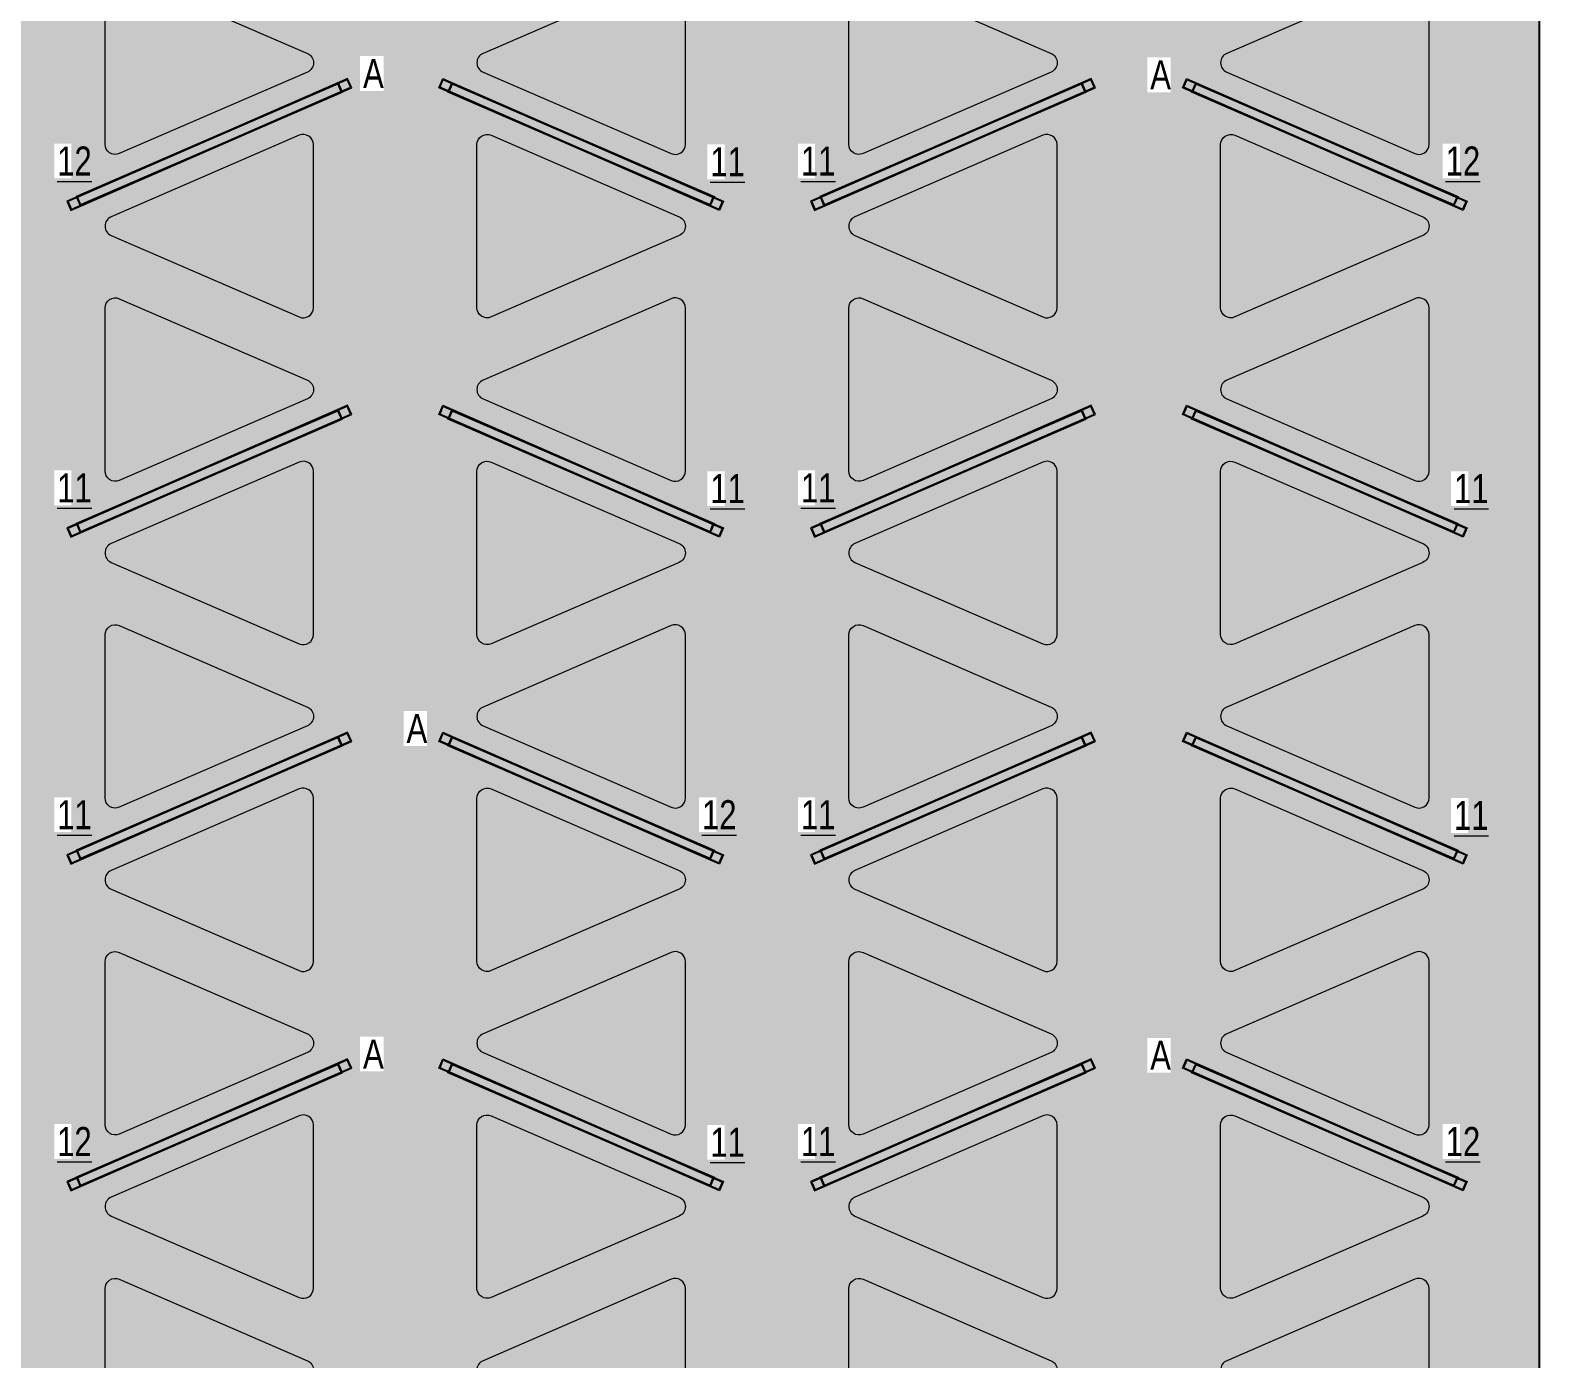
# Model space of a CAD drawing. Header units: millimetres. Extents: x -547274 to 397870, y -45599 to 141350.
# Drawn here: x 62057 to 69542, y 94267 to 100767 of the extents above; entities that cross this region are included whole.
import ezdxf

# ---------------------------------------------------------------- set-up
doc = ezdxf.new("R2010")
doc.units = ezdxf.units.MM
for name, color, linetype, lineweight in [('_ЭОМ_ОБЩ_Освещение_текст тип светильника', 172, 'Continuous', 50), ('_ЭОМ_светильник А', 1, 'Continuous', 35), ('_ЭОМ_светильник Р', 4, 'Continuous', 35), ('АР_Потолки_Штриховка', 252, 'Continuous', 0)]:
    doc.layers.add(name, color=color, linetype=linetype, lineweight=lineweight)
doc.layers.add('RAL 9010', color=7, linetype='Continuous')
for name, color, linetype, lineweight, true_color in [('АР_Потолок_RAL 095 85 40', 7, 'Continuous', 5, 0xddc87a), ('АР_Потолок_RAL 100 70 20', 7, 'Continuous', 5, 0xb3ac85), ('АР_Потолок_Покраска', 7, 'Continuous', 5, 0x007399)]:
    doc.layers.add(name, color=color, linetype=linetype, lineweight=lineweight, true_color=true_color)
doc.styles.add('ГОСТ', font='cad.shx', dxfattribs={"width": 0.8})

# ---------------------------------------------------------------- blocks, each defined once
blk = doc.blocks.new('RVE-PLS5070-1500-P')
at = {"color": 0, "linetype": 'ByBlock', "lineweight": -2, "ltscale": 40}
for points in [[(750, -25), (-750, -25), (-750, 25), (750, 25)], [(745, -20), (-745, -20), (-745, 20), (745, 20)]]:
    blk.add_lwpolyline(points, close=True, dxfattribs=at)

msp = doc.modelspace()

# ---------------------------------------------------------------- hatches: boundary and pattern name
at = {"layer": 'RAL 9010', "ltscale": 100, "true_color": 0xe1be89}
h = msp.add_hatch(color=31, dxfattribs=at)
h.dxf.hatch_style = 1
h.paths.add_polyline_path([(65262.6, 101008.5, 0.539691), (65192.7, 101054.4), (64272, 100655.5, 0.656611), (64272, 100563.8), (65192.7, 100164.9, 0.539691), (65262.6, 100210.8)])
h = msp.add_hatch(color=31, dxfattribs=at)
h.dxf.hatch_style = 1
h.paths.add_polyline_path([(66092.7, 99855.5, 0.656611), (66092.7, 99763.8), (67013.5, 99364.9, 0.539691), (67083.4, 99410.8), (67083.4, 100208.5, 0.539691), (67013.5, 100254.4)])
h = msp.add_hatch(color=31, dxfattribs=at)
h.dxf.hatch_style = 1
h.paths.add_polyline_path([(65262.6, 99408.5, 0.539691), (65192.7, 99454.4), (64272, 99055.5, 0.656611), (64272, 98963.8), (65192.7, 98564.9, 0.539691), (65262.6, 98610.8)])
h = msp.add_hatch(color=31, dxfattribs=at)
h.dxf.hatch_style = 1
h.paths.add_polyline_path([(62451.2, 98255.5, 0.656611), (62451.2, 98163.8), (63372, 97764.9, 0.539691), (63441.9, 97810.8), (63441.9, 98608.5, 0.539691), (63372, 98654.4)])
h = msp.add_hatch(color=31, dxfattribs=at)
h.dxf.hatch_style = 1
h.paths.add_polyline_path([(68874, 98163.8, 0.656611), (68874, 98255.5), (67953.2, 98654.4, 0.539691), (67883.4, 98608.5), (67883.4, 97810.8, 0.539691), (67953.2, 97764.9)])
h = msp.add_hatch(color=31, dxfattribs=at)
h.dxf.hatch_style = 1
h.paths.add_polyline_path([(67053.2, 97363.8, 0.656611), (67053.2, 97455.5), (66132.5, 97854.4, 0.539691), (66062.6, 97808.5), (66062.6, 97010.8, 0.539691), (66132.5, 96964.9)])
h = msp.add_hatch(color=31, dxfattribs=at)
h.dxf.hatch_style = 1
h.paths.add_polyline_path([(65232.5, 96563.8, 0.656611), (65232.5, 96655.5), (64311.7, 97054.4, 0.539691), (64241.9, 97008.5), (64241.9, 96210.8, 0.539691), (64311.7, 96164.9)])
h = msp.add_hatch(color=31, dxfattribs=at)
h.dxf.hatch_style = 1
h.paths.add_polyline_path([(62421.1, 95410.8, 0.539691), (62491, 95364.9), (63411.7, 95763.8, 0.656611), (63411.7, 95855.5), (62491, 96254.4, 0.539691), (62421.1, 96208.5)])
h = msp.add_hatch(color=31, dxfattribs=at)
h.dxf.hatch_style = 1
h.paths.add_polyline_path([(67913.5, 95855.5, 0.656611), (67913.5, 95763.8), (68834.2, 95364.9, 0.539691), (68904.1, 95410.8), (68904.1, 96208.5, 0.539691), (68834.2, 96254.4)])
h = msp.add_hatch(color=31, dxfattribs=at)
h.dxf.hatch_style = 1
h.paths.add_polyline_path([(66092.7, 95055.5, 0.656611), (66092.7, 94963.8), (67013.5, 94564.9, 0.539691), (67083.4, 94610.8), (67083.4, 95408.5, 0.539691), (67013.5, 95454.4)])
h = msp.add_hatch(color=31, dxfattribs=at)
h.dxf.hatch_style = 1
h.paths.add_polyline_path([(65262.6, 94608.5, 0.539691), (65192.7, 94654.4), (64272, 94255.5, 0.656611), (64272, 94163.8), (65192.7, 93764.9, 0.539691), (65262.6, 93810.8)])
at = {"layer": 'АР_Потолки_Штриховка', "ltscale": 100, "true_color": 0xf8f6b0}
h = msp.add_hatch(color=51, dxfattribs=at)
h.dxf.hatch_style = 1
h.paths.add_polyline_path([(62301.7, 99915.1), (63577.2, 100467.6), (63561.3, 100504.3), (62285.8, 99951.8)])
h = msp.add_hatch(color=51, dxfattribs=at)
h.dxf.hatch_style = 1
h.paths.add_polyline_path([(65382, 99915.1), (64106.6, 100467.6), (64122.5, 100504.3), (65397.9, 99951.8)])
h = msp.add_hatch(color=51, dxfattribs=at)
h.dxf.hatch_style = 1
h.paths.add_polyline_path([(65943.2, 99915.1), (67218.7, 100467.6), (67202.8, 100504.3), (65927.3, 99951.8)])
h = msp.add_hatch(color=51, dxfattribs=at)
h.dxf.hatch_style = 1
h.paths.add_polyline_path([(69023.5, 99915.1), (67748, 100467.6), (67763.9, 100504.3), (69039.4, 99951.8)])
h = msp.add_hatch(color=51, dxfattribs=at)
h.dxf.hatch_style = 1
h.paths.add_polyline_path([(62301.7, 98315.1), (63577.2, 98867.6), (63561.3, 98904.3), (62285.8, 98351.8)])
h = msp.add_hatch(color=51, dxfattribs=at)
h.dxf.hatch_style = 1
h.paths.add_polyline_path([(65382, 98315.1), (64106.6, 98867.6), (64122.5, 98904.3), (65397.9, 98351.8)])
h = msp.add_hatch(color=51, dxfattribs=at)
h.dxf.hatch_style = 1
h.paths.add_polyline_path([(65943.2, 98315.1), (67218.7, 98867.6), (67202.8, 98904.3), (65927.3, 98351.8)])
h = msp.add_hatch(color=51, dxfattribs=at)
h.dxf.hatch_style = 1
h.paths.add_polyline_path([(69023.5, 98315.1), (67748, 98867.6), (67763.9, 98904.3), (69039.4, 98351.8)])
h = msp.add_hatch(color=51, dxfattribs=at)
h.dxf.hatch_style = 1
h.paths.add_polyline_path([(62301.7, 96715.1), (63577.2, 97267.6), (63561.3, 97304.3), (62285.8, 96751.8)])
h = msp.add_hatch(color=51, dxfattribs=at)
h.dxf.hatch_style = 1
h.paths.add_polyline_path([(65382, 96715.1), (64106.6, 97267.6), (64122.5, 97304.3), (65397.9, 96751.8)])
h = msp.add_hatch(color=51, dxfattribs=at)
h.dxf.hatch_style = 1
h.paths.add_polyline_path([(65943.2, 96715.1), (67218.7, 97267.6), (67202.8, 97304.3), (65927.3, 96751.8)])
h = msp.add_hatch(color=51, dxfattribs=at)
h.dxf.hatch_style = 1
h.paths.add_polyline_path([(69023.5, 96715.1), (67748, 97267.6), (67763.9, 97304.3), (69039.4, 96751.8)])
h = msp.add_hatch(color=51, dxfattribs=at)
h.dxf.hatch_style = 1
h.paths.add_polyline_path([(62301.7, 95115.1), (63577.2, 95667.6), (63561.3, 95704.3), (62285.8, 95151.8)])
h = msp.add_hatch(color=51, dxfattribs=at)
h.dxf.hatch_style = 1
h.paths.add_polyline_path([(65382, 95115.1), (64106.6, 95667.6), (64122.5, 95704.3), (65397.9, 95151.8)])
h = msp.add_hatch(color=51, dxfattribs=at)
h.dxf.hatch_style = 1
h.paths.add_polyline_path([(65943.2, 95115.1), (67218.7, 95667.6), (67202.8, 95704.3), (65927.3, 95151.8)])
h = msp.add_hatch(color=51, dxfattribs=at)
h.dxf.hatch_style = 1
h.paths.add_polyline_path([(69023.5, 95115.1), (67748, 95667.6), (67763.9, 95704.3), (69039.4, 95151.8)])
at = {"layer": 'АР_Потолок_RAL 095 85 40', "transparency": 33554687}
h = msp.add_hatch(color=256, dxfattribs=at)
h.dxf.hatch_style = 1
h.paths.add_polyline_path([(62421.1, 100210.8, 0.539691), (62491, 100164.9), (63411.7, 100563.8, 0.656611), (63411.7, 100655.5), (62491, 101054.4, 0.539691), (62421.1, 101008.5)])
h = msp.add_hatch(color=256, dxfattribs=at)
h.dxf.hatch_style = 1
h.paths.add_polyline_path([(67913.5, 100655.5, 0.656611), (67913.5, 100563.8), (68834.2, 100164.9, 0.539691), (68904.1, 100210.8), (68904.1, 101008.5, 0.539691), (68834.2, 101054.4)])
h = msp.add_hatch(color=256, dxfattribs=at)
h.dxf.hatch_style = 1
h.paths.add_polyline_path([(65232.5, 99763.8, 0.656611), (65232.5, 99855.5), (64311.7, 100254.4, 0.539691), (64241.9, 100208.5), (64241.9, 99410.8, 0.539691), (64311.7, 99364.9)])
h = msp.add_hatch(color=256, dxfattribs=at)
h.dxf.hatch_style = 1
h.paths.add_polyline_path([(62421.1, 98610.8, 0.539691), (62491, 98564.9), (63411.7, 98963.8, 0.656611), (63411.7, 99055.5), (62491, 99454.4, 0.539691), (62421.1, 99408.5)])
h = msp.add_hatch(color=256, dxfattribs=at)
h.dxf.hatch_style = 1
h.paths.add_polyline_path([(67913.5, 99055.5, 0.656611), (67913.5, 98963.8), (68834.2, 98564.9, 0.539691), (68904.1, 98610.8), (68904.1, 99408.5, 0.539691), (68834.2, 99454.4)])
h = msp.add_hatch(color=256, dxfattribs=at)
h.dxf.hatch_style = 1
h.paths.add_polyline_path([(66092.7, 98255.5, 0.656611), (66092.7, 98163.8), (67013.5, 97764.9, 0.539691), (67083.4, 97810.8), (67083.4, 98608.5, 0.539691), (67013.5, 98654.4)])
h = msp.add_hatch(color=256, dxfattribs=at)
h.dxf.hatch_style = 1
h.paths.add_polyline_path([(65262.6, 97808.5, 0.539691), (65192.7, 97854.4), (64272, 97455.5, 0.656611), (64272, 97363.8), (65192.7, 96964.9, 0.539691), (65262.6, 97010.8)])
h = msp.add_hatch(color=256, dxfattribs=at)
h.dxf.hatch_style = 1
h.paths.add_polyline_path([(62451.2, 96655.5, 0.656611), (62451.2, 96563.8), (63372, 96164.9, 0.539691), (63441.9, 96210.8), (63441.9, 97008.5, 0.539691), (63372, 97054.4)])
h = msp.add_hatch(color=256, dxfattribs=at)
h.dxf.hatch_style = 1
h.paths.add_polyline_path([(68874, 96563.8, 0.656611), (68874, 96655.5), (67953.2, 97054.4, 0.539691), (67883.4, 97008.5), (67883.4, 96210.8, 0.539691), (67953.2, 96164.9)])
h = msp.add_hatch(color=256, dxfattribs=at)
h.dxf.hatch_style = 1
h.paths.add_polyline_path([(67053.2, 95763.8, 0.656611), (67053.2, 95855.5), (66132.5, 96254.4, 0.539691), (66062.6, 96208.5), (66062.6, 95410.8, 0.539691), (66132.5, 95364.9)])
h = msp.add_hatch(color=256, dxfattribs=at)
h.dxf.hatch_style = 1
h.paths.add_polyline_path([(65232.5, 94963.8, 0.656611), (65232.5, 95055.5), (64311.7, 95454.4, 0.539691), (64241.9, 95408.5), (64241.9, 94610.8, 0.539691), (64311.7, 94564.9)])
h = msp.add_hatch(color=256, dxfattribs=at)
h.dxf.hatch_style = 1
h.paths.add_polyline_path([(62421.1, 93810.8, 0.539691), (62491, 93764.9), (63411.7, 94163.8, 0.656611), (63411.7, 94255.5), (62491, 94654.4, 0.539691), (62421.1, 94608.5)])
h = msp.add_hatch(color=256, dxfattribs=at)
h.dxf.hatch_style = 1
h.paths.add_polyline_path([(67913.5, 94255.5, 0.656611), (67913.5, 94163.8), (68834.2, 93764.9, 0.539691), (68904.1, 93810.8), (68904.1, 94608.5, 0.539691), (68834.2, 94654.4)])
at = {"layer": 'АР_Потолок_RAL 100 70 20', "transparency": 33554687}
h = msp.add_hatch(color=256, dxfattribs=at)
h.dxf.hatch_style = 1
h.paths.add_polyline_path([(67053.2, 100563.8, 0.656611), (67053.2, 100655.5), (66132.5, 101054.4, 0.539691), (66062.6, 101008.5), (66062.6, 100210.8, 0.539691), (66132.5, 100164.9)])
h = msp.add_hatch(color=256, dxfattribs=at)
h.dxf.hatch_style = 1
h.paths.add_polyline_path([(62451.2, 99855.5, 0.656611), (62451.2, 99763.8), (63372, 99364.9, 0.539691), (63441.9, 99410.8), (63441.9, 100208.5, 0.539691), (63372, 100254.4)])
h = msp.add_hatch(color=256, dxfattribs=at)
h.dxf.hatch_style = 1
h.paths.add_polyline_path([(68874, 99763.8, 0.656611), (68874, 99855.5), (67953.2, 100254.4, 0.539691), (67883.4, 100208.5), (67883.4, 99410.8, 0.539691), (67953.2, 99364.9)])
h = msp.add_hatch(color=256, dxfattribs=at)
h.dxf.hatch_style = 1
h.paths.add_polyline_path([(67053.2, 98963.8, 0.656611), (67053.2, 99055.5), (66132.5, 99454.4, 0.539691), (66062.6, 99408.5), (66062.6, 98610.8, 0.539691), (66132.5, 98564.9)])
h = msp.add_hatch(color=256, dxfattribs=at)
h.dxf.hatch_style = 1
h.paths.add_polyline_path([(65232.5, 98163.8, 0.656611), (65232.5, 98255.5), (64311.7, 98654.4, 0.539691), (64241.9, 98608.5), (64241.9, 97810.8, 0.539691), (64311.7, 97764.9)])
h = msp.add_hatch(color=256, dxfattribs=at)
h.dxf.hatch_style = 1
h.paths.add_polyline_path([(62421.1, 97010.8, 0.539691), (62491, 96964.9), (63411.7, 97363.8, 0.656611), (63411.7, 97455.5), (62491, 97854.4, 0.539691), (62421.1, 97808.5)])
h = msp.add_hatch(color=256, dxfattribs=at)
h.dxf.hatch_style = 1
h.paths.add_polyline_path([(67913.5, 97455.5, 0.656611), (67913.5, 97363.8), (68834.2, 96964.9, 0.539691), (68904.1, 97010.8), (68904.1, 97808.5, 0.539691), (68834.2, 97854.4)])
h = msp.add_hatch(color=256, dxfattribs=at)
h.dxf.hatch_style = 1
h.paths.add_polyline_path([(66092.7, 96655.5, 0.656611), (66092.7, 96563.8), (67013.5, 96164.9, 0.539691), (67083.4, 96210.8), (67083.4, 97008.5, 0.539691), (67013.5, 97054.4)])
h = msp.add_hatch(color=256, dxfattribs=at)
h.dxf.hatch_style = 1
h.paths.add_polyline_path([(65262.6, 96208.5, 0.539691), (65192.7, 96254.4), (64272, 95855.5, 0.656611), (64272, 95763.8), (65192.7, 95364.9, 0.539691), (65262.6, 95410.8)])
h = msp.add_hatch(color=256, dxfattribs=at)
h.dxf.hatch_style = 1
h.paths.add_polyline_path([(62451.2, 95055.5, 0.656611), (62451.2, 94963.8), (63372, 94564.9, 0.539691), (63441.9, 94610.8), (63441.9, 95408.5, 0.539691), (63372, 95454.4)])
h = msp.add_hatch(color=256, dxfattribs=at)
h.dxf.hatch_style = 1
h.paths.add_polyline_path([(68874, 94963.8, 0.656611), (68874, 95055.5), (67953.2, 95454.4, 0.539691), (67883.4, 95408.5), (67883.4, 94610.8, 0.539691), (67953.2, 94564.9)])
h = msp.add_hatch(color=256, dxfattribs=at)
h.dxf.hatch_style = 1
h.paths.add_polyline_path([(67053.2, 94163.8, 0.656611), (67053.2, 94255.5), (66132.5, 94654.4, 0.539691), (66062.6, 94608.5), (66062.6, 93810.8, 0.539691), (66132.5, 93764.9)])
at = {"layer": 'АР_Потолок_Покраска'}
h = msp.add_hatch(dxfattribs=at)
h.set_pattern_fill('CROSS', color=256, scale=25)
h.set_pattern_definition([(0, (134938.16, 1e-08), (158.75, 158.75), [79.375, -238.125]), (90, (134977.84, -39.69), (-158.75, 158.75), [79.375, -238.125])])
h.paths.add_polyline_path([(75842.4, 112400.7), (75442.4, 112400.7), (75442.4, 112800.7), (75842.4, 112800.7)], flags=16)
edge = h.paths.add_edge_path()
edge.add_line((63542.4, 115400.7), (63542.4, 118400.7))
edge.add_line((63542.4, 118400.7), (81877.4, 118400.7))
edge.add_line((81877.4, 118400.7), (81877.4, 115850.7))
edge.add_line((81877.4, 115850.7), (81877.4, 114910.7))
edge.add_arc((72752.3, 115502.6), 9144.3, 272.82064, 356.28873, ccw=False)
edge.add_line((73202.3, 106369.4), (72392.3, 106369.4))
edge.add_line((72392.3, 106369.4), (72392.3, 98935.7))
edge.add_line((72392.3, 98935.7), (72392.3, 98935.7))
edge.add_line((72392.3, 98935.7), (72392.3, 96935.7))
edge.add_line((72392.3, 96935.7), (74412.9, 96935.7))
edge.add_line((74412.9, 96935.7), (74412.9, 94400.8))
edge.add_line((74412.9, 94400.8), (69842.7, 94400.7))
edge.add_line((69842.7, 94400.7), (69842.5, 94800.7))
edge.add_line((69842.5, 94800.7), (69642.4, 94800.7))
edge.add_line((69642.4, 94800.7), (69642.4, 100400.7))
edge.add_line((69642.4, 100400.7), (69842.4, 100400.7))
edge.add_line((69842.4, 100400.7), (69842.5, 100800.7))
edge.add_line((69842.5, 100800.7), (69642.4, 100800.7))
edge.add_line((69642.4, 100800.7), (69642.4, 106400.7))
edge.add_line((69642.4, 106400.7), (69842.4, 106400.7))
edge.add_line((69842.4, 106400.7), (69842.5, 106800.7))
edge.add_line((69842.5, 106800.7), (63542.4, 106800.7))
edge.add_line((63542.4, 106800.7), (63542.4, 108961.2))
edge.add_line((63542.4, 108961.2), (67362.4, 108962))
edge.add_line((67362.4, 108962), (67362.4, 109661.2))
edge.add_line((67362.4, 109661.2), (68606.8, 109661.3))
edge.add_line((68606.8, 109661.3), (68607.9, 108962.8))
edge.add_line((68607.9, 108962.8), (69842.4, 108959.7))
edge.add_line((69842.4, 108959.7), (69842.4, 115400.7))
edge.add_line((69842.4, 115400.7), (63542.4, 115400.7))
h = msp.add_hatch(dxfattribs=at)
h.set_pattern_fill('CROSS', color=256, scale=25)
h.set_pattern_definition([(0, (-169992.07, 59504.36), (158.75, 158.75), [79.375, -238.125]), (90, (-169952.39, 59464.68), (-158.75, 158.75), [79.375, -238.125])])
h.paths.add_polyline_path([(57962.3, 105550.7), (60782.3, 105550.7), (60782.3, 106400.7), (66722.4, 106400.7), (66722.4, 105550.7), (69442.4, 105550.7), (69442.4, 100800.7), (69442.4, 100400.7), (69442.4, 94800.7), (69442.4, 94400.7), (69442.4, 91935.7), (69322.3, 91935.7), (69322.3, 83288.1), (67172.3, 83288.1), (67172.3, 82685.7), (57962.3, 82685.7)])

# ---------------------------------------------------------------- linework, layer by layer
msp.add_lwpolyline([(57962.3, 106700.7), (63442.4, 106700.7), (63442.4, 106400.7), (63842.4, 106400.7), (63842.4, 106700.7), (69442.4, 106700.7), (69442.4, 105550.7), (69442.4, 105550.7), (69442.4, 100800.7), (69442.4, 100800.7), (69442.4, 100400.7), (69442.4, 100400.7), (69442.4, 94800.7), (69442.4, 94800.7), (69442.4, 94400.7), (69442.4, 94400.7), (69442.4, 91935.7), (69322.3, 91935.7), (69322.3, 83288.1), (67172.3, 83288.1), (67172.3, 82685.7), (57962.3, 82685.7)], close=True)
at = {"layer": 'АР_Потолки_Штриховка', "color": 18, "ltscale": 100, "true_color": 0x000000}
for points in [[(62491, 100164.9, -0.539691), (62421.1, 100210.8), (62421.1, 101008.5, -0.539691), (62491, 101054.4), (63411.7, 100655.5, -0.656611), (63411.7, 100563.8), (62491, 100164.9)], [(65192.7, 100164.9, 0.539691), (65262.6, 100210.8), (65262.6, 101008.5, 0.539691), (65192.7, 101054.4), (64272, 100655.5, 0.656611), (64272, 100563.8), (65192.7, 100164.9)], [(66132.5, 100164.9, -0.539691), (66062.6, 100210.8), (66062.6, 101008.5, -0.539691), (66132.5, 101054.4), (67053.2, 100655.5, -0.656611), (67053.2, 100563.8), (66132.5, 100164.9)], [(68834.2, 100164.9, 0.539691), (68904.1, 100210.8), (68904.1, 101008.5, 0.539691), (68834.2, 101054.4), (67913.5, 100655.5, 0.656611), (67913.5, 100563.8), (68834.2, 100164.9)], [(63372, 99364.9, 0.539691), (63441.9, 99410.8), (63441.9, 100208.5, 0.539691), (63372, 100254.4), (62451.2, 99855.5, 0.656611), (62451.2, 99763.8), (63372, 99364.9)], [(64311.7, 99364.9, -0.539691), (64241.9, 99410.8), (64241.9, 100208.5, -0.539691), (64311.7, 100254.4), (65232.5, 99855.5, -0.656611), (65232.5, 99763.8), (64311.7, 99364.9)], [(67013.5, 99364.9, 0.539691), (67083.4, 99410.8), (67083.4, 100208.5, 0.539691), (67013.5, 100254.4), (66092.7, 99855.5, 0.656611), (66092.7, 99763.8), (67013.5, 99364.9)], [(67953.2, 99364.9, -0.539691), (67883.4, 99410.8), (67883.4, 100208.5, -0.539691), (67953.2, 100254.4), (68874, 99855.5, -0.656611), (68874, 99763.8), (67953.2, 99364.9)], [(62491, 98564.9, -0.539691), (62421.1, 98610.8), (62421.1, 99408.5, -0.539691), (62491, 99454.4), (63411.7, 99055.5, -0.656611), (63411.7, 98963.8), (62491, 98564.9)], [(65192.7, 98564.9, 0.539691), (65262.6, 98610.8), (65262.6, 99408.5, 0.539691), (65192.7, 99454.4), (64272, 99055.5, 0.656611), (64272, 98963.8), (65192.7, 98564.9)], [(66132.5, 98564.9, -0.539691), (66062.6, 98610.8), (66062.6, 99408.5, -0.539691), (66132.5, 99454.4), (67053.2, 99055.5, -0.656611), (67053.2, 98963.8), (66132.5, 98564.9)], [(68834.2, 98564.9, 0.539691), (68904.1, 98610.8), (68904.1, 99408.5, 0.539691), (68834.2, 99454.4), (67913.5, 99055.5, 0.656611), (67913.5, 98963.8), (68834.2, 98564.9)], [(63372, 97764.9, 0.539691), (63441.9, 97810.8), (63441.9, 98608.5, 0.539691), (63372, 98654.4), (62451.2, 98255.5, 0.656611), (62451.2, 98163.8), (63372, 97764.9)], [(64311.7, 97764.9, -0.539691), (64241.9, 97810.8), (64241.9, 98608.5, -0.539691), (64311.7, 98654.4), (65232.5, 98255.5, -0.656611), (65232.5, 98163.8), (64311.7, 97764.9)], [(67013.5, 97764.9, 0.539691), (67083.4, 97810.8), (67083.4, 98608.5, 0.539691), (67013.5, 98654.4), (66092.7, 98255.5, 0.656611), (66092.7, 98163.8), (67013.5, 97764.9)], [(67953.2, 97764.9, -0.539691), (67883.4, 97810.8), (67883.4, 98608.5, -0.539691), (67953.2, 98654.4), (68874, 98255.5, -0.656611), (68874, 98163.8), (67953.2, 97764.9)], [(62491, 96964.9, -0.539691), (62421.1, 97010.8), (62421.1, 97808.5, -0.539691), (62491, 97854.4), (63411.7, 97455.5, -0.656611), (63411.7, 97363.8), (62491, 96964.9)], [(65192.7, 96964.9, 0.539691), (65262.6, 97010.8), (65262.6, 97808.5, 0.539691), (65192.7, 97854.4), (64272, 97455.5, 0.656611), (64272, 97363.8), (65192.7, 96964.9)], [(66132.5, 96964.9, -0.539691), (66062.6, 97010.8), (66062.6, 97808.5, -0.539691), (66132.5, 97854.4), (67053.2, 97455.5, -0.656611), (67053.2, 97363.8), (66132.5, 96964.9)], [(68834.2, 96964.9, 0.539691), (68904.1, 97010.8), (68904.1, 97808.5, 0.539691), (68834.2, 97854.4), (67913.5, 97455.5, 0.656611), (67913.5, 97363.8), (68834.2, 96964.9)], [(63372, 96164.9, 0.539691), (63441.9, 96210.8), (63441.9, 97008.5, 0.539691), (63372, 97054.4), (62451.2, 96655.5, 0.656611), (62451.2, 96563.8), (63372, 96164.9)], [(64311.7, 96164.9, -0.539691), (64241.9, 96210.8), (64241.9, 97008.5, -0.539691), (64311.7, 97054.4), (65232.5, 96655.5, -0.656611), (65232.5, 96563.8), (64311.7, 96164.9)], [(67013.5, 96164.9, 0.539691), (67083.4, 96210.8), (67083.4, 97008.5, 0.539691), (67013.5, 97054.4), (66092.7, 96655.5, 0.656611), (66092.7, 96563.8), (67013.5, 96164.9)], [(67953.2, 96164.9, -0.539691), (67883.4, 96210.8), (67883.4, 97008.5, -0.539691), (67953.2, 97054.4), (68874, 96655.5, -0.656611), (68874, 96563.8), (67953.2, 96164.9)], [(62491, 95364.9, -0.539691), (62421.1, 95410.8), (62421.1, 96208.5, -0.539691), (62491, 96254.4), (63411.7, 95855.5, -0.656611), (63411.7, 95763.8), (62491, 95364.9)], [(65192.7, 95364.9, 0.539691), (65262.6, 95410.8), (65262.6, 96208.5, 0.539691), (65192.7, 96254.4), (64272, 95855.5, 0.656611), (64272, 95763.8), (65192.7, 95364.9)], [(66132.5, 95364.9, -0.539691), (66062.6, 95410.8), (66062.6, 96208.5, -0.539691), (66132.5, 96254.4), (67053.2, 95855.5, -0.656611), (67053.2, 95763.8), (66132.5, 95364.9)], [(68834.2, 95364.9, 0.539691), (68904.1, 95410.8), (68904.1, 96208.5, 0.539691), (68834.2, 96254.4), (67913.5, 95855.5, 0.656611), (67913.5, 95763.8), (68834.2, 95364.9)], [(63372, 94564.9, 0.539691), (63441.9, 94610.8), (63441.9, 95408.5, 0.539691), (63372, 95454.4), (62451.2, 95055.5, 0.656611), (62451.2, 94963.8), (63372, 94564.9)], [(64311.7, 94564.9, -0.539691), (64241.9, 94610.8), (64241.9, 95408.5, -0.539691), (64311.7, 95454.4), (65232.5, 95055.5, -0.656611), (65232.5, 94963.8), (64311.7, 94564.9)], [(67013.5, 94564.9, 0.539691), (67083.4, 94610.8), (67083.4, 95408.5, 0.539691), (67013.5, 95454.4), (66092.7, 95055.5, 0.656611), (66092.7, 94963.8), (67013.5, 94564.9)], [(67953.2, 94564.9, -0.539691), (67883.4, 94610.8), (67883.4, 95408.5, -0.539691), (67953.2, 95454.4), (68874, 95055.5, -0.656611), (68874, 94963.8), (67953.2, 94564.9)], [(62491, 93764.9, -0.539691), (62421.1, 93810.8), (62421.1, 94608.5, -0.539691), (62491, 94654.4), (63411.7, 94255.5, -0.656611), (63411.7, 94163.8), (62491, 93764.9)], [(65192.7, 93764.9, 0.539691), (65262.6, 93810.8), (65262.6, 94608.5, 0.539691), (65192.7, 94654.4), (64272, 94255.5, 0.656611), (64272, 94163.8), (65192.7, 93764.9)], [(66132.5, 93764.9, -0.539691), (66062.6, 93810.8), (66062.6, 94608.5, -0.539691), (66132.5, 94654.4), (67053.2, 94255.5, -0.656611), (67053.2, 94163.8), (66132.5, 93764.9)], [(68834.2, 93764.9, 0.539691), (68904.1, 93810.8), (68904.1, 94608.5, 0.539691), (68834.2, 94654.4), (67913.5, 94255.5, 0.656611), (67913.5, 94163.8), (68834.2, 93764.9)]]:
    msp.add_lwpolyline(points, format="xyb", dxfattribs=at)
at = {"layer": 'АР_Потолки_Штриховка', "color": 18, "lineweight": 18, "ltscale": 100, "true_color": 0x000000}
for points in [[(62491, 100164.9, -0.539691), (62421.1, 100210.8), (62421.1, 101008.5, -0.539691), (62491, 101054.4), (63411.7, 100655.5, -0.656611), (63411.7, 100563.8), (62491, 100164.9)], [(65192.7, 100164.9, 0.539691), (65262.6, 100210.8), (65262.6, 101008.5, 0.539691), (65192.7, 101054.4), (64272, 100655.5, 0.656611), (64272, 100563.8), (65192.7, 100164.9)], [(66132.5, 100164.9, -0.539691), (66062.6, 100210.8), (66062.6, 101008.5, -0.539691), (66132.5, 101054.4), (67053.2, 100655.5, -0.656611), (67053.2, 100563.8), (66132.5, 100164.9)], [(68834.2, 100164.9, 0.539691), (68904.1, 100210.8), (68904.1, 101008.5, 0.539691), (68834.2, 101054.4), (67913.5, 100655.5, 0.656611), (67913.5, 100563.8), (68834.2, 100164.9)], [(63372, 99364.9, 0.539691), (63441.9, 99410.8), (63441.9, 100208.5, 0.539691), (63372, 100254.4), (62451.2, 99855.5, 0.656611), (62451.2, 99763.8), (63372, 99364.9)], [(64311.7, 99364.9, -0.539691), (64241.9, 99410.8), (64241.9, 100208.5, -0.539691), (64311.7, 100254.4), (65232.5, 99855.5, -0.656611), (65232.5, 99763.8), (64311.7, 99364.9)], [(67013.5, 99364.9, 0.539691), (67083.4, 99410.8), (67083.4, 100208.5, 0.539691), (67013.5, 100254.4), (66092.7, 99855.5, 0.656611), (66092.7, 99763.8), (67013.5, 99364.9)], [(67953.2, 99364.9, -0.539691), (67883.4, 99410.8), (67883.4, 100208.5, -0.539691), (67953.2, 100254.4), (68874, 99855.5, -0.656611), (68874, 99763.8), (67953.2, 99364.9)], [(62491, 98564.9, -0.539691), (62421.1, 98610.8), (62421.1, 99408.5, -0.539691), (62491, 99454.4), (63411.7, 99055.5, -0.656611), (63411.7, 98963.8), (62491, 98564.9)], [(65192.7, 98564.9, 0.539691), (65262.6, 98610.8), (65262.6, 99408.5, 0.539691), (65192.7, 99454.4), (64272, 99055.5, 0.656611), (64272, 98963.8), (65192.7, 98564.9)], [(66132.5, 98564.9, -0.539691), (66062.6, 98610.8), (66062.6, 99408.5, -0.539691), (66132.5, 99454.4), (67053.2, 99055.5, -0.656611), (67053.2, 98963.8), (66132.5, 98564.9)], [(68834.2, 98564.9, 0.539691), (68904.1, 98610.8), (68904.1, 99408.5, 0.539691), (68834.2, 99454.4), (67913.5, 99055.5, 0.656611), (67913.5, 98963.8), (68834.2, 98564.9)], [(63372, 97764.9, 0.539691), (63441.9, 97810.8), (63441.9, 98608.5, 0.539691), (63372, 98654.4), (62451.2, 98255.5, 0.656611), (62451.2, 98163.8), (63372, 97764.9)], [(64311.7, 97764.9, -0.539691), (64241.9, 97810.8), (64241.9, 98608.5, -0.539691), (64311.7, 98654.4), (65232.5, 98255.5, -0.656611), (65232.5, 98163.8), (64311.7, 97764.9)], [(67013.5, 97764.9, 0.539691), (67083.4, 97810.8), (67083.4, 98608.5, 0.539691), (67013.5, 98654.4), (66092.7, 98255.5, 0.656611), (66092.7, 98163.8), (67013.5, 97764.9)], [(67953.2, 97764.9, -0.539691), (67883.4, 97810.8), (67883.4, 98608.5, -0.539691), (67953.2, 98654.4), (68874, 98255.5, -0.656611), (68874, 98163.8), (67953.2, 97764.9)], [(62491, 96964.9, -0.539691), (62421.1, 97010.8), (62421.1, 97808.5, -0.539691), (62491, 97854.4), (63411.7, 97455.5, -0.656611), (63411.7, 97363.8), (62491, 96964.9)], [(65192.7, 96964.9, 0.539691), (65262.6, 97010.8), (65262.6, 97808.5, 0.539691), (65192.7, 97854.4), (64272, 97455.5, 0.656611), (64272, 97363.8), (65192.7, 96964.9)], [(66132.5, 96964.9, -0.539691), (66062.6, 97010.8), (66062.6, 97808.5, -0.539691), (66132.5, 97854.4), (67053.2, 97455.5, -0.656611), (67053.2, 97363.8), (66132.5, 96964.9)], [(68834.2, 96964.9, 0.539691), (68904.1, 97010.8), (68904.1, 97808.5, 0.539691), (68834.2, 97854.4), (67913.5, 97455.5, 0.656611), (67913.5, 97363.8), (68834.2, 96964.9)], [(63372, 96164.9, 0.539691), (63441.9, 96210.8), (63441.9, 97008.5, 0.539691), (63372, 97054.4), (62451.2, 96655.5, 0.656611), (62451.2, 96563.8), (63372, 96164.9)], [(64311.7, 96164.9, -0.539691), (64241.9, 96210.8), (64241.9, 97008.5, -0.539691), (64311.7, 97054.4), (65232.5, 96655.5, -0.656611), (65232.5, 96563.8), (64311.7, 96164.9)], [(67013.5, 96164.9, 0.539691), (67083.4, 96210.8), (67083.4, 97008.5, 0.539691), (67013.5, 97054.4), (66092.7, 96655.5, 0.656611), (66092.7, 96563.8), (67013.5, 96164.9)], [(67953.2, 96164.9, -0.539691), (67883.4, 96210.8), (67883.4, 97008.5, -0.539691), (67953.2, 97054.4), (68874, 96655.5, -0.656611), (68874, 96563.8), (67953.2, 96164.9)], [(62491, 95364.9, -0.539691), (62421.1, 95410.8), (62421.1, 96208.5, -0.539691), (62491, 96254.4), (63411.7, 95855.5, -0.656611), (63411.7, 95763.8), (62491, 95364.9)], [(65192.7, 95364.9, 0.539691), (65262.6, 95410.8), (65262.6, 96208.5, 0.539691), (65192.7, 96254.4), (64272, 95855.5, 0.656611), (64272, 95763.8), (65192.7, 95364.9)], [(66132.5, 95364.9, -0.539691), (66062.6, 95410.8), (66062.6, 96208.5, -0.539691), (66132.5, 96254.4), (67053.2, 95855.5, -0.656611), (67053.2, 95763.8), (66132.5, 95364.9)], [(68834.2, 95364.9, 0.539691), (68904.1, 95410.8), (68904.1, 96208.5, 0.539691), (68834.2, 96254.4), (67913.5, 95855.5, 0.656611), (67913.5, 95763.8), (68834.2, 95364.9)], [(63372, 94564.9, 0.539691), (63441.9, 94610.8), (63441.9, 95408.5, 0.539691), (63372, 95454.4), (62451.2, 95055.5, 0.656611), (62451.2, 94963.8), (63372, 94564.9)], [(64311.7, 94564.9, -0.539691), (64241.9, 94610.8), (64241.9, 95408.5, -0.539691), (64311.7, 95454.4), (65232.5, 95055.5, -0.656611), (65232.5, 94963.8), (64311.7, 94564.9)], [(67013.5, 94564.9, 0.539691), (67083.4, 94610.8), (67083.4, 95408.5, 0.539691), (67013.5, 95454.4), (66092.7, 95055.5, 0.656611), (66092.7, 94963.8), (67013.5, 94564.9)], [(67953.2, 94564.9, -0.539691), (67883.4, 94610.8), (67883.4, 95408.5, -0.539691), (67953.2, 95454.4), (68874, 95055.5, -0.656611), (68874, 94963.8), (67953.2, 94564.9)], [(62491, 93764.9, -0.539691), (62421.1, 93810.8), (62421.1, 94608.5, -0.539691), (62491, 94654.4), (63411.7, 94255.5, -0.656611), (63411.7, 94163.8), (62491, 93764.9)], [(65192.7, 93764.9, 0.539691), (65262.6, 93810.8), (65262.6, 94608.5, 0.539691), (65192.7, 94654.4), (64272, 94255.5, 0.656611), (64272, 94163.8), (65192.7, 93764.9)], [(66132.5, 93764.9, -0.539691), (66062.6, 93810.8), (66062.6, 94608.5, -0.539691), (66132.5, 94654.4), (67053.2, 94255.5, -0.656611), (67053.2, 94163.8), (66132.5, 93764.9)], [(68834.2, 93764.9, 0.539691), (68904.1, 93810.8), (68904.1, 94608.5, 0.539691), (68834.2, 94654.4), (67913.5, 94255.5, 0.656611), (67913.5, 94163.8), (68834.2, 93764.9)]]:
    msp.add_lwpolyline(points, format="xyb", dxfattribs=at)
at = {"layer": 'АР_Потолки_Штриховка', "color": 18, "ltscale": 100, "true_color": 0x000000}
for points in [[(62299.1, 99908.5), (63583.8, 100465), (63563.9, 100510.8), (62279.2, 99954.4)], [(62301.7, 99915.1), (63577.2, 100467.6), (63561.3, 100504.3), (62285.8, 99951.8)], [(65384.6, 99908.5), (64100, 100465), (64119.9, 100510.8), (65404.5, 99954.4)], [(65382, 99915.1), (64106.6, 100467.6), (64122.5, 100504.3), (65397.9, 99951.8)], [(65940.6, 99908.5), (67225.3, 100465), (67205.4, 100510.8), (65920.7, 99954.4)], [(65943.2, 99915.1), (67218.7, 100467.6), (67202.8, 100504.3), (65927.3, 99951.8)], [(69026.1, 99908.5), (67741.5, 100465), (67761.3, 100510.8), (69046, 99954.4)], [(69023.5, 99915.1), (67748, 100467.6), (67763.9, 100504.3), (69039.4, 99951.8)], [(62299.1, 98308.5), (63583.8, 98865), (63563.9, 98910.8), (62279.2, 98354.4)], [(62301.7, 98315.1), (63577.2, 98867.6), (63561.3, 98904.3), (62285.8, 98351.8)], [(65384.6, 98308.5), (64100, 98865), (64119.9, 98910.8), (65404.5, 98354.4)], [(65382, 98315.1), (64106.6, 98867.6), (64122.5, 98904.3), (65397.9, 98351.8)], [(65940.6, 98308.5), (67225.3, 98865), (67205.4, 98910.8), (65920.7, 98354.4)], [(65943.2, 98315.1), (67218.7, 98867.6), (67202.8, 98904.3), (65927.3, 98351.8)], [(69026.1, 98308.5), (67741.5, 98865), (67761.3, 98910.8), (69046, 98354.4)], [(69023.5, 98315.1), (67748, 98867.6), (67763.9, 98904.3), (69039.4, 98351.8)], [(62299.1, 96708.5), (63583.8, 97265), (63563.9, 97310.8), (62279.2, 96754.4)], [(62301.7, 96715.1), (63577.2, 97267.6), (63561.3, 97304.3), (62285.8, 96751.8)], [(65384.6, 96708.5), (64100, 97265), (64119.9, 97310.8), (65404.5, 96754.4)], [(65382, 96715.1), (64106.6, 97267.6), (64122.5, 97304.3), (65397.9, 96751.8)], [(65940.6, 96708.5), (67225.3, 97265), (67205.4, 97310.8), (65920.7, 96754.4)], [(65943.2, 96715.1), (67218.7, 97267.6), (67202.8, 97304.3), (65927.3, 96751.8)], [(69026.1, 96708.5), (67741.5, 97265), (67761.3, 97310.8), (69046, 96754.4)], [(69023.5, 96715.1), (67748, 97267.6), (67763.9, 97304.3), (69039.4, 96751.8)], [(62299.1, 95108.5), (63583.8, 95665), (63563.9, 95710.8), (62279.2, 95154.4)], [(62301.7, 95115.1), (63577.2, 95667.6), (63561.3, 95704.3), (62285.8, 95151.8)], [(65384.6, 95108.5), (64100, 95665), (64119.9, 95710.8), (65404.5, 95154.4)], [(65382, 95115.1), (64106.6, 95667.6), (64122.5, 95704.3), (65397.9, 95151.8)], [(65940.6, 95108.5), (67225.3, 95665), (67205.4, 95710.8), (65920.7, 95154.4)], [(65943.2, 95115.1), (67218.7, 95667.6), (67202.8, 95704.3), (65927.3, 95151.8)], [(69026.1, 95108.5), (67741.5, 95665), (67761.3, 95710.8), (69046, 95154.4)], [(69023.5, 95115.1), (67748, 95667.6), (67763.9, 95704.3), (69039.4, 95151.8)]]:
    msp.add_lwpolyline(points, close=True, dxfattribs=at)
at = {"layer": 'АР_Потолки_Штриховка', "color": 18, "lineweight": 18, "ltscale": 100, "true_color": 0x000000}
for points in [[(62299.1, 99908.5), (63583.8, 100465), (63563.9, 100510.8), (62279.2, 99954.4)], [(62301.7, 99915.1), (63577.2, 100467.6), (63561.3, 100504.3), (62285.8, 99951.8)], [(65384.6, 99908.5), (64100, 100465), (64119.9, 100510.8), (65404.5, 99954.4)], [(65382, 99915.1), (64106.6, 100467.6), (64122.5, 100504.3), (65397.9, 99951.8)], [(65940.6, 99908.5), (67225.3, 100465), (67205.4, 100510.8), (65920.7, 99954.4)], [(65943.2, 99915.1), (67218.7, 100467.6), (67202.8, 100504.3), (65927.3, 99951.8)], [(69026.1, 99908.5), (67741.5, 100465), (67761.3, 100510.8), (69046, 99954.4)], [(69023.5, 99915.1), (67748, 100467.6), (67763.9, 100504.3), (69039.4, 99951.8)], [(62299.1, 98308.5), (63583.8, 98865), (63563.9, 98910.8), (62279.2, 98354.4)], [(62301.7, 98315.1), (63577.2, 98867.6), (63561.3, 98904.3), (62285.8, 98351.8)], [(65384.6, 98308.5), (64100, 98865), (64119.9, 98910.8), (65404.5, 98354.4)], [(65382, 98315.1), (64106.6, 98867.6), (64122.5, 98904.3), (65397.9, 98351.8)], [(65940.6, 98308.5), (67225.3, 98865), (67205.4, 98910.8), (65920.7, 98354.4)], [(65943.2, 98315.1), (67218.7, 98867.6), (67202.8, 98904.3), (65927.3, 98351.8)], [(69026.1, 98308.5), (67741.5, 98865), (67761.3, 98910.8), (69046, 98354.4)], [(69023.5, 98315.1), (67748, 98867.6), (67763.9, 98904.3), (69039.4, 98351.8)], [(62299.1, 96708.5), (63583.8, 97265), (63563.9, 97310.8), (62279.2, 96754.4)], [(62301.7, 96715.1), (63577.2, 97267.6), (63561.3, 97304.3), (62285.8, 96751.8)], [(65384.6, 96708.5), (64100, 97265), (64119.9, 97310.8), (65404.5, 96754.4)], [(65382, 96715.1), (64106.6, 97267.6), (64122.5, 97304.3), (65397.9, 96751.8)], [(65940.6, 96708.5), (67225.3, 97265), (67205.4, 97310.8), (65920.7, 96754.4)], [(65943.2, 96715.1), (67218.7, 97267.6), (67202.8, 97304.3), (65927.3, 96751.8)], [(69026.1, 96708.5), (67741.5, 97265), (67761.3, 97310.8), (69046, 96754.4)], [(69023.5, 96715.1), (67748, 97267.6), (67763.9, 97304.3), (69039.4, 96751.8)], [(62299.1, 95108.5), (63583.8, 95665), (63563.9, 95710.8), (62279.2, 95154.4)], [(62301.7, 95115.1), (63577.2, 95667.6), (63561.3, 95704.3), (62285.8, 95151.8)], [(65384.6, 95108.5), (64100, 95665), (64119.9, 95710.8), (65404.5, 95154.4)], [(65382, 95115.1), (64106.6, 95667.6), (64122.5, 95704.3), (65397.9, 95151.8)], [(65940.6, 95108.5), (67225.3, 95665), (67205.4, 95710.8), (65920.7, 95154.4)], [(65943.2, 95115.1), (67218.7, 95667.6), (67202.8, 95704.3), (65927.3, 95151.8)], [(69026.1, 95108.5), (67741.5, 95665), (67761.3, 95710.8), (69046, 95154.4)], [(69023.5, 95115.1), (67748, 95667.6), (67763.9, 95704.3), (69039.4, 95151.8)]]:
    msp.add_lwpolyline(points, close=True, dxfattribs=at)

# ---------------------------------------------------------------- block references
at = {"layer": '_ЭОМ_светильник А', "color": 18, "lineweight": 18, "ltscale": 100, "true_color": 0x000000, "xscale": -1, "rotation": 23.59026329333165}
for p in [(62931.5, 100209.7), (62931.5, 95409.7)]:
    msp.add_blockref('RVE-PLS5070-1500-P', p, dxfattribs=at)
at = {"layer": '_ЭОМ_светильник А', "color": 18, "lineweight": 18, "ltscale": 100, "true_color": 0x000000, "rotation": 336.4097367066683}
msp.add_blockref('RVE-PLS5070-1500-P', (68393.7, 95409.7), dxfattribs=at)
at = {"layer": '_ЭОМ_светильник Р', "color": 18, "lineweight": 18, "ltscale": 100, "true_color": 0x000000, "rotation": 336.4097367066683}
for p in [(64752.2, 100209.7), (64752.2, 98609.7), (68393.7, 98609.7), (68393.7, 97009.7), (64752.2, 95409.7)]:
    msp.add_blockref('RVE-PLS5070-1500-P', p, dxfattribs=at)
at = {"layer": '_ЭОМ_светильник Р', "color": 18, "lineweight": 18, "ltscale": 100, "true_color": 0x000000, "xscale": -1, "rotation": 23.59026329333165}
for p in [(66573, 100209.7), (62931.5, 98609.7), (66573, 98609.7), (62931.5, 97009.7), (66573, 97009.7), (66573, 95409.7)]:
    msp.add_blockref('RVE-PLS5070-1500-P', p, dxfattribs=at)

# ---------------------------------------------------------------- next in the draw order: texts
at = {"layer": '_ЭОМ_ОБЩ_Освещение_текст тип светильника', "color": 18, "lineweight": 18, "ltscale": 40, "true_color": 0x000000, "char_height": 142.19, "width": 55.872, "attachment_point": 1, "style": 'ГОСТ', "bg_fill": 3, "box_fill_scale": 1.1, "bg_fill_color": 256, "bg_fill_transparency": 0}
for s, insert in [('{\\L12}', (62186.6, 100199.5)), ('{\\L11}', (65384.8, 100195.9)), ('{\\L11}', (65828.1, 100199.5)), ('{\\L12}', (68985.4, 100199.5)), ('{\\L11}', (62186.6, 98599.5)), ('{\\L11}', (65384.8, 98595.9)), ('{\\L11}', (65828.1, 98599.5)), ('{\\L11}', (69026.3, 98595.9)), ('{\\L11}', (62186.6, 96999.5)), ('{\\L12}', (65344, 96999.5)), ('{\\L11}', (65828.1, 96999.5)), ('{\\L11}', (69026.3, 96995.9)), ('{\\L12}', (62186.6, 95399.5)), ('{\\L11}', (65384.8, 95395.9)), ('{\\L11}', (65828.1, 95399.5)), ('{\\L12}', (68985.4, 95399.5))]:
    msp.add_mtext(s, dxfattribs=dict(at, insert=insert))
at = {"layer": '_ЭОМ_светильник А', "color": 18, "lineweight": 18, "ltscale": 100, "true_color": 0x000000, "char_height": 142.2, "width": 86.044, "attachment_point": 1, "style": 'ГОСТ', "bg_fill": 3, "box_fill_scale": 1.1, "bg_fill_color": 256, "bg_fill_transparency": 0}
for insert in [(63684.5, 100627.9), (67538.8, 100621.7), (63897.3, 97421.7), (63684.5, 95827.9), (67538.8, 95821.7)]:
    msp.add_mtext('А', dxfattribs=dict(at, insert=insert))

# ---------------------------------------------------------------- next in the draw order: block references
at = {"layer": '_ЭОМ_светильник А', "color": 18, "lineweight": 18, "ltscale": 100, "true_color": 0x000000, "rotation": 336.4097367066683}
for p in [(68393.7, 100209.7), (64752.2, 97009.7)]:
    msp.add_blockref('RVE-PLS5070-1500-P', p, dxfattribs=at)

doc.saveas('drawing.dxf')
